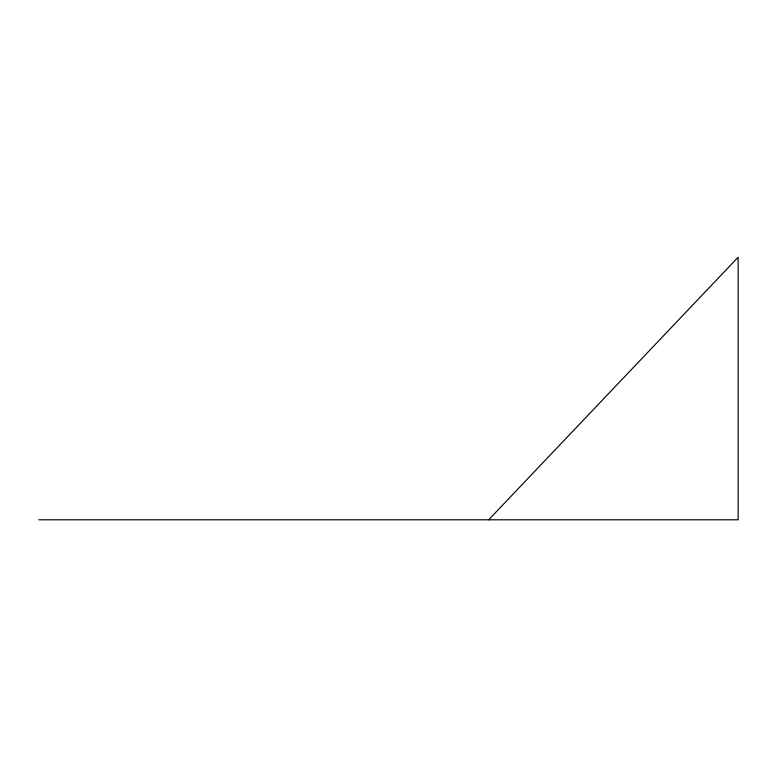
<?xml version="1.0" encoding="UTF-8"?>
<svg xmlns="http://www.w3.org/2000/svg" width="777" height="777" viewBox="0 0 777 777"><rect width="100%" height="100%" fill="white"/><g stroke="black" fill="none" stroke-linecap="round" stroke-linejoin="round"><path stroke-width="1.17" d="M488.665 519.794L738.15 257.206L738.15 519.794L38.85 519.794"/></g></svg>
